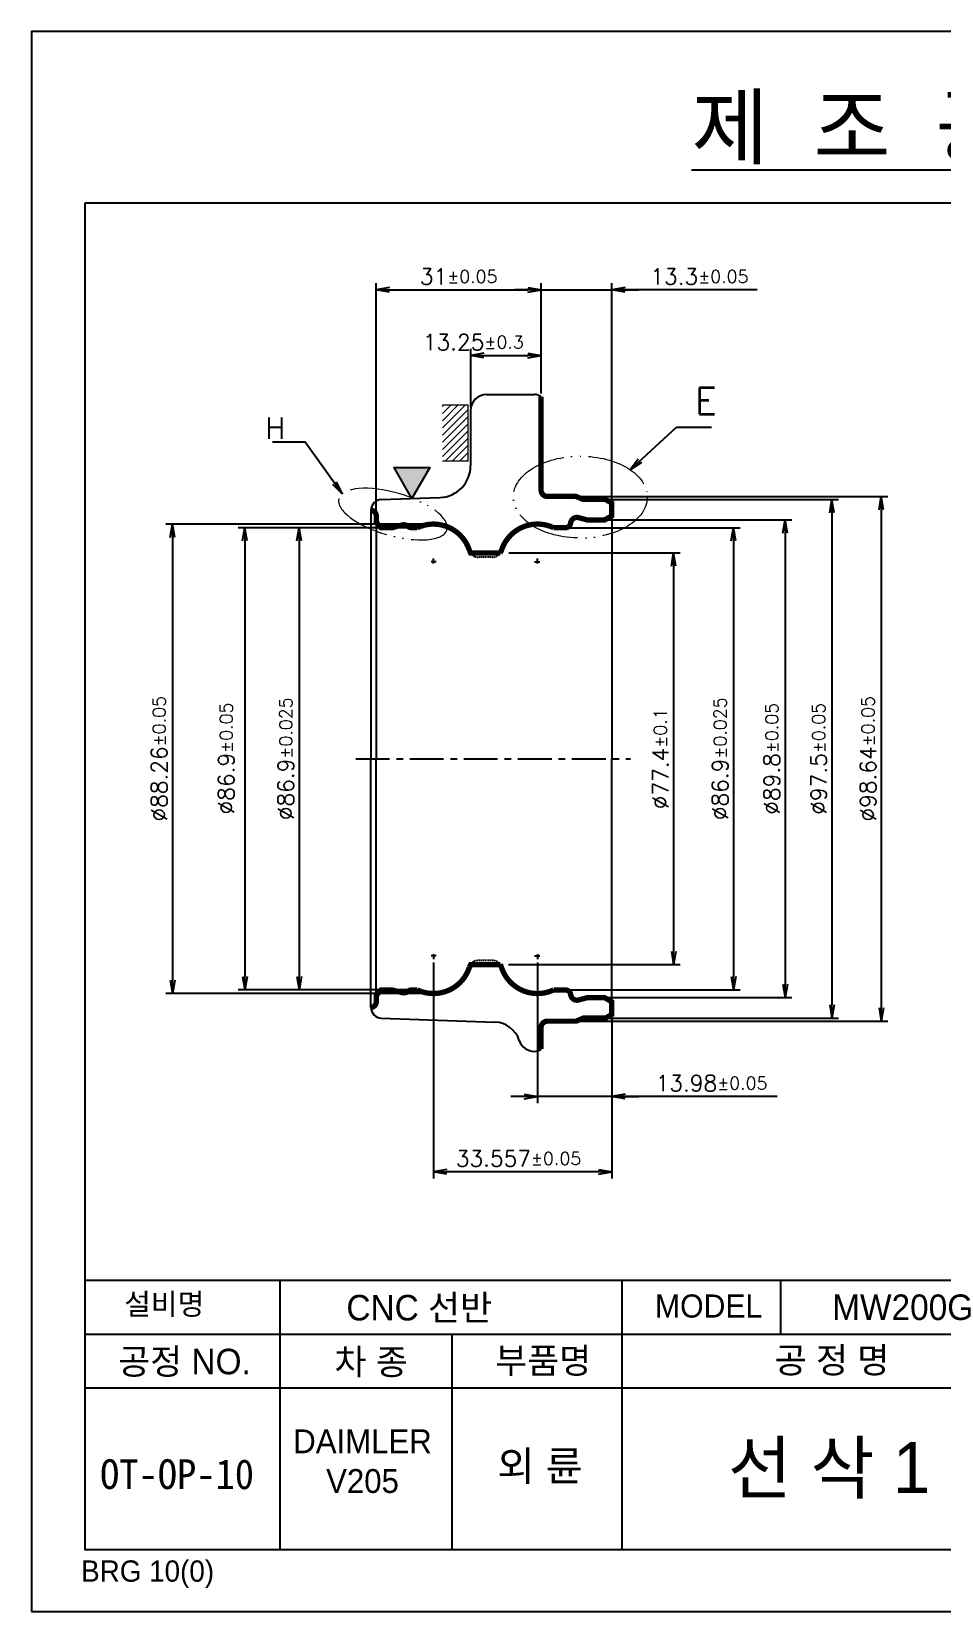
# Model space of a CAD drawing. Header units: millimetres. Extents: x 886 to 3826, y 980 to 1980.
# Drawn here: x 885.7 to 1056.8, y 1682.6 to 1979.6 of the extents above; entities that cross this region are included whole.
import ezdxf

# ---------------------------------------------------------------- set-up
doc = ezdxf.new("R2010")
doc.units = ezdxf.units.MM
for name, pattern in [('ACAD_ISO05W100', [33, 24, -3, 0, -3, 0, -3]), ('CENTER', [50.8, 31.75, -6.35, 6.35, -6.35]), ('HIDDEN', [0.375, 0.25, -0.125])]:
    doc.linetypes.add(name, pattern=pattern)
doc.layers.add('\\M+3B1E2\\M+3C1D8\\M+3B8E9', color=111, linetype='Continuous', lineweight=9)
doc.layers.add('DIM', color=1, linetype='Continuous', lineweight=13)
doc.styles.add('GHS', font='Gulim.ttf')
doc.styles.add('ROMANS', font='ROMANS.shx', dxfattribs={"height": 3})
doc.styles.get("Standard").update_dxf_attribs({"font": 'txt.shx', "bigfont": 'whgtxt.shx'})
doc.dimstyles.new('1\\M+3B9E8', dxfattribs={"dimtxt": 3, "dimasz": 2.5, "dimexe": 1.25, "dimexo": 0.625, "dimgap": 1, "dimtad": 1, "dimtoh": 1, "dimdec": 3, "dimdsep": 46, "dimtxsty": 'ROMANS', "dimblk": 'OPEN', "dimcen": 2.5, "dimadec": 0, "dimazin": 0, "dimtol": 1, "dimtp": 0.03, "dimtm": 0.03, "dimtfac": 0.8, "dimtdec": 3, "dimtmove": 1, "dimatfit": 0, "dimldrblk": 'OPEN', "dimfxl": 0, "dimtolj": 1, "dimarcsym": 0})
doc.dimstyles.new('2\\M+3B9E8', dxfattribs={"dimtxt": 3, "dimasz": 2.5, "dimexe": 1.25, "dimexo": 0.625, "dimgap": 1, "dimtad": 1, "dimtoh": 1, "dimlfac": 0.5, "dimdsep": 46, "dimtxsty": 'ROMANS', "dimblk": 'OPEN', "dimcen": 0, "dimadec": 0, "dimazin": 0, "dimtol": 1, "dimtp": 0.03, "dimtm": 0.03, "dimtfac": 0.8, "dimtmove": 0, "dimatfit": 3, "dimldrblk": 'OPEN', "dimfxl": 0, "dimarcsym": 0})

# ---------------------------------------------------------------- blocks, each defined once
blk = doc.blocks.new('_Open')
at = {"color": 0, "linetype": 'ByBlock', "lineweight": -2}
for p, q in [((-1, 0.17), (0, 0)), ((-1, -0.17), (0, 0)), ((0, 0), (-1, 0))]:
    blk.add_line(p, q, dxfattribs=at)
blk = doc.blocks.new('*D136')
at = {"layer": 'Defpoints', "color": 0, "transparency": 16777216}
for p in [(994.8, 1931.04), (981.5, 1910.94), (994.8, 1890.94)]:
    blk.add_point(p, dxfattribs=at)
at = {"layer": 'DIM', "color": 0, "lineweight": -2, "transparency": 16777216}
for p, q in [((979, 1931.04), (976.5, 1931.04)), ((981.5, 1911.56), (981.5, 1932.29)), ((981.5, 1931.04), (994.8, 1931.04)), ((981.5, 1931.04), (994.8, 1931.04)), ((994.8, 1891.57), (994.8, 1932.29)), ((1022.16, 1931.04), (994.8, 1931.04)), ((997.3, 1931.04), (999.8, 1931.04))]:
    blk.add_line(p, q, dxfattribs=at)
at = {"layer": 'DIM', "color": 0, "lineweight": -2, "transparency": 16777216, "xscale": 2.5, "yscale": 2.5, "zscale": 2.5}
blk.add_blockref('_Open', (981.5, 1931.04), dxfattribs=at)
at = {"layer": 'DIM', "color": 0, "lineweight": -2, "transparency": 16777216, "xscale": 2.5, "yscale": 2.5, "zscale": 2.5, "rotation": 180}
blk.add_blockref('_Open', (994.8, 1931.04), dxfattribs=at)
at = {"layer": 'DIM', "color": 0, "transparency": 16777216, "insert": (1011.28, 1933.54), "char_height": 3, "attachment_point": 5, "style": 'ROMANS'}
blk.add_mtext('\\A1;13.3{\\H2.400000;±0.05}', dxfattribs=at)
blk = doc.blocks.new('*D137')
at = {"layer": 'Defpoints', "color": 0, "transparency": 16777216}
for p in [(981.5, 1931.04), (981.5, 1910.94), (950.5, 1888.58)]:
    blk.add_point(p, dxfattribs=at)
at = {"layer": 'DIM', "color": 0, "lineweight": -2, "transparency": 16777216}
for p, q in [((950.5, 1889.21), (950.5, 1932.29)), ((953, 1931.04), (979, 1931.04)), ((981.5, 1911.56), (981.5, 1932.29))]:
    blk.add_line(p, q, dxfattribs=at)
at = {"layer": 'DIM', "color": 0, "lineweight": -2, "transparency": 16777216, "xscale": 2.5, "yscale": 2.5, "zscale": 2.5, "rotation": 180}
blk.add_blockref('_Open', (950.5, 1931.04), dxfattribs=at)
at = {"layer": 'DIM', "color": 0, "lineweight": -2, "transparency": 16777216, "xscale": 2.5, "yscale": 2.5, "zscale": 2.5}
blk.add_blockref('_Open', (981.5, 1931.04), dxfattribs=at)
at = {"layer": 'DIM', "color": 0, "transparency": 16777216, "insert": (966, 1933.54), "char_height": 3, "attachment_point": 5, "style": 'ROMANS'}
blk.add_mtext('\\A1;31{\\H2.400000;±0.05}', dxfattribs=at)
blk = doc.blocks.new('*D138')
at = {"color": 0, "lineweight": -2, "transparency": 16777216}
for p, q in [((968.25, 1909), (968.25, 1919.95)), ((970.75, 1918.7), (979, 1918.7)), ((981.5, 1911.56), (981.5, 1919.95))]:
    blk.add_line(p, q, dxfattribs=at)
at = {"layer": 'Defpoints', "color": 0, "transparency": 16777216}
for p in [(981.5, 1918.7), (981.5, 1910.94), (968.25, 1908.38)]:
    blk.add_point(p, dxfattribs=at)
at = {"color": 0, "lineweight": -2, "transparency": 16777216, "xscale": 2.5, "yscale": 2.5, "zscale": 2.5, "rotation": 180}
blk.add_blockref('_Open', (968.25, 1918.7), dxfattribs=at)
at = {"color": 0, "lineweight": -2, "transparency": 16777216, "xscale": 2.5, "yscale": 2.5, "zscale": 2.5}
blk.add_blockref('_Open', (981.5, 1918.7), dxfattribs=at)
at = {"color": 0, "transparency": 16777216, "insert": (968.75, 1921.2), "char_height": 3, "attachment_point": 5, "style": 'ROMANS'}
blk.add_mtext('\\A1;13.25{\\H2.400000;±0.3}', dxfattribs=at)
blk = doc.blocks.new('*D139')
at = {"layer": 'Defpoints', "color": 0, "transparency": 16777216}
for p in [(961.68, 1887), (912.17, 1798.75), (961.68, 1798.75)]:
    blk.add_point(p, dxfattribs=at)
at = {"layer": 'DIM', "color": 0, "lineweight": -2, "transparency": 16777216}
for p, q in [((961.05, 1887), (910.92, 1887)), ((912.17, 1884.5), (912.17, 1801.25)), ((961.05, 1798.75), (910.92, 1798.75))]:
    blk.add_line(p, q, dxfattribs=at)
at = {"layer": 'DIM', "color": 0, "lineweight": -2, "transparency": 16777216, "xscale": 2.5, "yscale": 2.5, "zscale": 2.5}
for p, rotation in [((912.17, 1887), 90), ((912.17, 1798.75), 270)]:
    blk.add_blockref('_Open', p, dxfattribs=dict(at, rotation=rotation))
at = {"layer": 'DIM', "color": 0, "transparency": 16777216, "insert": (909.67, 1842.88), "char_height": 3, "attachment_point": 5, "rotation": 90, "style": 'ROMANS'}
blk.add_mtext('\\A1;%%c88.26{\\H2.400000;±0.05}', dxfattribs=at)
blk = doc.blocks.new('*D140')
at = {"layer": 'Defpoints', "color": 0, "transparency": 16777216}
for p in [(957.14, 1886.33), (935.99, 1799.43), (957.14, 1799.43)]:
    blk.add_point(p, dxfattribs=at)
at = {"layer": 'DIM', "color": 0, "lineweight": -2, "transparency": 16777216}
for p, q in [((956.52, 1886.33), (934.74, 1886.33)), ((935.99, 1883.83), (935.99, 1801.93)), ((956.52, 1799.43), (934.74, 1799.43))]:
    blk.add_line(p, q, dxfattribs=at)
at = {"layer": 'DIM', "color": 0, "lineweight": -2, "transparency": 16777216, "xscale": 2.5, "yscale": 2.5, "zscale": 2.5}
for p, rotation in [((935.99, 1886.33), 90), ((935.99, 1799.43), 270)]:
    blk.add_blockref('_Open', p, dxfattribs=dict(at, rotation=rotation))
at = {"layer": 'DIM', "color": 0, "transparency": 16777216, "insert": (933.49, 1842.88), "char_height": 3, "attachment_point": 5, "rotation": 90, "style": 'ROMANS'}
blk.add_mtext('\\A1;%%c86.9{\\H2.400000;±0.025}', dxfattribs=at)
blk = doc.blocks.new('*D141')
at = {"layer": 'Defpoints', "color": 0, "transparency": 16777216}
for p in [(951.38, 1886.33), (925.78, 1799.43), (951.38, 1799.43)]:
    blk.add_point(p, dxfattribs=at)
at = {"layer": 'DIM', "color": 0, "lineweight": -2, "transparency": 16777216}
for p, q in [((950.76, 1886.33), (924.53, 1886.33)), ((925.78, 1883.83), (925.78, 1801.93)), ((950.76, 1799.43), (924.53, 1799.43))]:
    blk.add_line(p, q, dxfattribs=at)
at = {"layer": 'DIM', "color": 0, "lineweight": -2, "transparency": 16777216, "xscale": 2.5, "yscale": 2.5, "zscale": 2.5}
for p, rotation in [((925.78, 1886.33), 90), ((925.78, 1799.43), 270)]:
    blk.add_blockref('_Open', p, dxfattribs=dict(at, rotation=rotation))
at = {"layer": 'DIM', "color": 0, "transparency": 16777216, "insert": (922.28, 1842.94), "char_height": 3, "attachment_point": 5, "rotation": 90, "style": 'ROMANS'}
blk.add_mtext('\\A1;%%c86.9{\\H2.400000;±0.05}', dxfattribs=at)
blk = doc.blocks.new('*D142')
at = {"layer": 'Defpoints', "color": 0, "transparency": 16777216}
for p in [(988.09, 1892.2), (988.09, 1793.56), (1045.49, 1793.56)]:
    blk.add_point(p, dxfattribs=at)
at = {"layer": 'DIM', "color": 0, "lineweight": -2, "transparency": 16777216}
for p, q in [((988.71, 1892.2), (1046.74, 1892.2)), ((1045.49, 1889.7), (1045.49, 1796.06)), ((988.71, 1793.56), (1046.74, 1793.56))]:
    blk.add_line(p, q, dxfattribs=at)
at = {"layer": 'DIM', "color": 0, "lineweight": -2, "transparency": 16777216, "xscale": 2.5, "yscale": 2.5, "zscale": 2.5}
for p, rotation in [((1045.49, 1892.2), 90), ((1045.49, 1793.56), 270)]:
    blk.add_blockref('_Open', p, dxfattribs=dict(at, rotation=rotation))
at = {"layer": 'DIM', "color": 0, "transparency": 16777216, "insert": (1042.99, 1842.88), "char_height": 3, "attachment_point": 5, "rotation": 90, "style": 'ROMANS'}
blk.add_mtext('\\A1;%%c98.64{\\H2.400000;±0.05}', dxfattribs=at)
blk = doc.blocks.new('*D143')
at = {"layer": 'Defpoints', "color": 0, "transparency": 16777216}
for p in [(993.61, 1891.63), (993.61, 1794.13), (1036.2, 1794.13)]:
    blk.add_point(p, dxfattribs=at)
at = {"layer": 'DIM', "color": 0, "lineweight": -2, "transparency": 16777216}
for p, q in [((994.24, 1891.63), (1037.45, 1891.63)), ((1036.2, 1889.13), (1036.2, 1796.63)), ((994.24, 1794.13), (1037.45, 1794.13))]:
    blk.add_line(p, q, dxfattribs=at)
at = {"layer": 'DIM', "color": 0, "lineweight": -2, "transparency": 16777216, "xscale": 2.5, "yscale": 2.5, "zscale": 2.5}
for p, rotation in [((1036.2, 1891.63), 90), ((1036.2, 1794.13), 270)]:
    blk.add_blockref('_Open', p, dxfattribs=dict(at, rotation=rotation))
at = {"layer": 'DIM', "color": 0, "transparency": 16777216, "insert": (1033.7, 1842.88), "char_height": 3, "attachment_point": 5, "rotation": 90, "style": 'ROMANS'}
blk.add_mtext('\\A1;%%c97.5{\\H2.400000;±0.05}', dxfattribs=at)
blk = doc.blocks.new('*D144')
at = {"layer": 'Defpoints', "color": 0, "transparency": 16777216}
for p in [(993.44, 1887.78), (993.44, 1797.98), (1027.39, 1797.98)]:
    blk.add_point(p, dxfattribs=at)
at = {"layer": 'DIM', "color": 0, "lineweight": -2, "transparency": 16777216}
for p, q in [((994.06, 1887.78), (1028.64, 1887.78)), ((1027.39, 1885.28), (1027.39, 1800.48)), ((994.06, 1797.98), (1028.64, 1797.98))]:
    blk.add_line(p, q, dxfattribs=at)
at = {"layer": 'DIM', "color": 0, "lineweight": -2, "transparency": 16777216, "xscale": 2.5, "yscale": 2.5, "zscale": 2.5}
for p, rotation in [((1027.39, 1887.78), 90), ((1027.39, 1797.98), 270)]:
    blk.add_blockref('_Open', p, dxfattribs=dict(at, rotation=rotation))
at = {"layer": 'DIM', "color": 0, "transparency": 16777216, "insert": (1024.89, 1842.88), "char_height": 3, "attachment_point": 5, "rotation": 90, "style": 'ROMANS'}
blk.add_mtext('\\A1;%%c89.8{\\H2.400000;±0.05}', dxfattribs=at)
blk = doc.blocks.new('*D145')
at = {"layer": 'Defpoints', "color": 0, "transparency": 16777216}
for p in [(974.83, 1881.58), (974.76, 1804.18), (1006.43, 1804.18)]:
    blk.add_point(p, dxfattribs=at)
at = {"layer": 'DIM', "color": 0, "lineweight": -2, "transparency": 16777216}
for p, q in [((975.45, 1881.58), (1007.68, 1881.58)), ((1006.43, 1879.08), (1006.43, 1806.68)), ((975.39, 1804.18), (1007.68, 1804.18))]:
    blk.add_line(p, q, dxfattribs=at)
at = {"layer": 'DIM', "color": 0, "lineweight": -2, "transparency": 16777216, "xscale": 2.5, "yscale": 2.5, "zscale": 2.5}
for p, rotation in [((1006.43, 1881.58), 90), ((1006.43, 1804.18), 270)]:
    blk.add_blockref('_Open', p, dxfattribs=dict(at, rotation=rotation))
at = {"layer": 'DIM', "color": 0, "transparency": 16777216, "insert": (1003.93, 1842.88), "char_height": 3, "attachment_point": 5, "rotation": 90, "style": 'ROMANS'}
blk.add_mtext('\\A1;%%c77.4{\\H2.400000;±0.1}', dxfattribs=at)
blk = doc.blocks.new('*D146')
at = {"layer": 'Defpoints', "color": 0, "transparency": 16777216}
for p in [(986.06, 1886.33), (986.06, 1799.43), (1017.67, 1799.43)]:
    blk.add_point(p, dxfattribs=at)
at = {"layer": 'DIM', "color": 0, "lineweight": -2, "transparency": 16777216}
for p, q in [((986.69, 1886.33), (1018.92, 1886.33)), ((1017.67, 1883.83), (1017.67, 1801.93)), ((986.69, 1799.43), (1018.92, 1799.43))]:
    blk.add_line(p, q, dxfattribs=at)
at = {"layer": 'DIM', "color": 0, "lineweight": -2, "transparency": 16777216, "xscale": 2.5, "yscale": 2.5, "zscale": 2.5}
for p, rotation in [((1017.67, 1886.33), 90), ((1017.67, 1799.43), 270)]:
    blk.add_blockref('_Open', p, dxfattribs=dict(at, rotation=rotation))
at = {"layer": 'DIM', "color": 0, "transparency": 16777216, "insert": (1015.17, 1842.88), "char_height": 3, "attachment_point": 5, "rotation": 90, "style": 'ROMANS'}
blk.add_mtext('\\A1;%%c86.9{\\H2.400000;±0.025}', dxfattribs=at)
blk = doc.blocks.new('*D167')
at = {"layer": 'Defpoints', "color": 0, "transparency": 16777216}
for p in [(980.82, 1805.18), (994.8, 1794.81), (980.82, 1779.39)]:
    blk.add_point(p, dxfattribs=at)
at = {"layer": 'DIM', "color": 0, "lineweight": -2, "transparency": 16777216}
for p, q in [((980.82, 1804.56), (980.82, 1778.14)), ((994.8, 1794.18), (994.8, 1778.14)), ((978.32, 1779.39), (975.82, 1779.39)), ((994.8, 1779.39), (980.82, 1779.39)), ((994.8, 1779.39), (980.82, 1779.39)), ((1025.88, 1779.39), (994.8, 1779.39)), ((997.3, 1779.39), (999.8, 1779.39))]:
    blk.add_line(p, q, dxfattribs=at)
at = {"layer": 'DIM', "color": 0, "lineweight": -2, "transparency": 16777216, "xscale": 2.5, "yscale": 2.5, "zscale": 2.5}
blk.add_blockref('_Open', (980.82, 1779.39), dxfattribs=at)
at = {"layer": 'DIM', "color": 0, "lineweight": -2, "transparency": 16777216, "xscale": 2.5, "yscale": 2.5, "zscale": 2.5, "rotation": 180}
blk.add_blockref('_Open', (994.8, 1779.39), dxfattribs=at)
at = {"layer": 'DIM', "color": 0, "transparency": 16777216, "insert": (1013.56, 1781.89), "char_height": 3, "attachment_point": 5, "style": 'ROMANS'}
blk.add_mtext('\\A1;13.98{\\H2.400000;±0.05}', dxfattribs=at)
blk = doc.blocks.new('*D168')
at = {"layer": 'Defpoints', "color": 0, "transparency": 16777216}
for p in [(961.24, 1805.18), (994.8, 1794.81), (961.24, 1765.24)]:
    blk.add_point(p, dxfattribs=at)
at = {"layer": 'DIM', "color": 0, "lineweight": -2, "transparency": 16777216}
for p, q in [((961.24, 1804.56), (961.24, 1763.99)), ((994.8, 1794.18), (994.8, 1763.99)), ((992.3, 1765.24), (963.74, 1765.24))]:
    blk.add_line(p, q, dxfattribs=at)
at = {"layer": 'DIM', "color": 0, "lineweight": -2, "transparency": 16777216, "xscale": 2.5, "yscale": 2.5, "zscale": 2.5, "rotation": 180}
blk.add_blockref('_Open', (961.24, 1765.24), dxfattribs=at)
at = {"layer": 'DIM', "color": 0, "lineweight": -2, "transparency": 16777216, "xscale": 2.5, "yscale": 2.5, "zscale": 2.5}
blk.add_blockref('_Open', (994.8, 1765.24), dxfattribs=at)
at = {"layer": 'DIM', "color": 0, "transparency": 16777216, "insert": (977.25, 1767.74), "char_height": 3, "attachment_point": 5, "style": 'ROMANS'}
blk.add_mtext('\\A1;33.557{\\H2.400000;±0.05}', dxfattribs=at)
blk = doc.blocks.new('A$C40E07877')
for p, q in [((24.59, 123.5), (33.59, 123.5)), ((34.84, 123.06), (34.84, 105.52)), ((21.59, 120.5), (21.59, 110.12)), ((4.77, 103.74), (15.8, 104.13)), ((36.04, 104.32), (41.43, 104.32)), ((2.84, 101.74), (2.84, 55)), ((42.79, 103.75), (46.96, 103.75)), ((46.96, 103.75), (48.14, 103.07)), ((48.14, 103.07), (48.14, 55)), ((3.84, 100.71), (3.84, 55)), ((3.84, 99.51), (4.73, 98.45)), ((4.73, 98.45), (6.82, 98.45)), ((41.9, 100.34), (43.54, 99.9)), ((43.54, 99.9), (46.78, 99.9)), ((48.14, 100.68), (46.78, 99.9)), ((2.84, 8.26), (2.84, 55)), ((3.84, 9.29), (3.84, 55)), ((48.14, 6.93), (48.14, 55)), ((3.84, 10.49), (4.73, 11.55)), ((4.73, 11.55), (6.82, 11.55)), ((41.9, 9.66), (43.54, 10.1)), ((43.54, 10.1), (46.78, 10.1)), ((48.14, 9.32), (46.78, 10.1)), ((4.77, 6.26), (26.16, 5.51)), ((42.79, 6.25), (46.96, 6.25)), ((46.96, 6.25), (48.14, 6.93)), ((34.84, 0.44), (34.84, 4.48)), ((36.04, 5.68), (41.43, 5.68)), ((36.04, 5.68), (41.43, 5.68))]:
    blk.add_line(p, q)
at = {"color": 0, "linetype": 'ByBlock'}
for p, q in [((2.85, 101.97), (3.24, 101.75)), ((8.72, 98.96), (6.82, 98.45)), ((8.72, 98.96), (7.75, 98.7)), ((21.59, 93.7), (27.15, 93.7)), ((21.59, 16.3), (27.15, 16.3)), ((8.72, 11.04), (6.82, 11.55)), ((8.72, 11.04), (7.75, 11.3)), ((2.85, 8.03), (3.24, 8.25)), ((33.59, 0), (33.59, 0))]:
    blk.add_line(p, q, dxfattribs=at)
at = {"color": 2, "linetype": 'ByBlock', "ltscale": 0.2}
for p, q in [((10.48, 98.45), (11.55, 98.45)), ((37.19, 98.45), (39.4, 98.45)), ((10.48, 11.55), (11.55, 11.55)), ((37.19, 11.55), (39.4, 11.55))]:
    blk.add_line(p, q, dxfattribs=at)
at = {"color": 1}
for p, q in [((14.58, 91.72), (14.58, 92.69)), ((34.16, 91.72), (34.16, 92.69)), ((15.13, 92.01), (14.16, 92.01)), ((33.61, 92.01), (34.58, 92.01)), ((15.13, 17.99), (14.16, 17.99)), ((14.58, 18.28), (14.58, 17.31)), ((33.61, 17.99), (34.58, 17.99)), ((34.16, 18.28), (34.16, 17.31))]:
    blk.add_line(p, q, dxfattribs=at)
at = {"color": 6, "linetype": 'HIDDEN'}
for p, q in [((25.54, 92.9), (23.2, 92.9)), ((25.54, 17.1), (23.2, 17.1))]:
    blk.add_line(p, q, dxfattribs=at)
at = {"color": 1, "linetype": 'CENTER', "ltscale": 0.2}
blk.add_line((0, 55), (51.64, 55), dxfattribs=at)
for centre, radius, start, end in [((24.59, 120.5), 3, 90, 180), ((33.59, 121.5), 2, 51.3178, 90), ((15.59, 110.12), 6, 272, 0), ((36.04, 105.52), 1.2, 180, 270), ((4.84, 101.74), 2, 92, 180), ((41.59, 99.18), 1.2, 75, 172.9986), ((41.59, 10.82), 1.2, 187.0014, 285), ((4.84, 8.26), 2, 180, 268), ((36.04, 4.48), 1.2, 90, 180), ((36.04, 4.48), 1.2, 90, 180)]:
    blk.add_arc(centre, radius, start, end)
at = {"color": 0, "linetype": 'ByBlock'}
for centre, radius, start, end in [((42.79, 105.65), 1.9, 224.427, 270), ((2.64, 100.71), 1.2, 0, 60), ((9.03, 97.8), 1.2, 48.5904, 105), ((10.48, 99.45), 1, 228.5904, 270), ((14.58, 92.01), 7.12, 17.5721, 115.1975), ((34.16, 92.01), 7.12, 64.8025, 162.4279), ((23.09, 94.7), 1.8, 197.5721, 213.7681), ((25.65, 94.7), 1.8, 326.2319, 342.4279), ((14.58, 17.99), 7.12, 244.8025, 342.4279), ((23.09, 15.3), 1.8, 146.2319, 162.4279), ((25.65, 15.3), 1.8, 17.5721, 33.7681), ((34.16, 17.99), 7.12, 197.5721, 295.1975), ((2.64, 9.29), 1.2, 300, 0), ((9.03, 12.2), 1.2, 255, 311.4096), ((10.48, 10.55), 1, 90, 131.4096), ((42.79, 4.35), 1.9, 90, 135.573), ((25.98, 0.51), 5, 18.1026, 88), ((33.59, 3), 3, 198.1026, 270), ((33.59, 2), 2, 270, 308.6822)]:
    blk.add_arc(centre, radius, start, end, dxfattribs=at)
at = {"color": 2, "linetype": 'ByBlock'}
for centre, start, end in [((39.4, 99.45), 270, 352.9986), ((39.4, 10.55), 7.0014, 90)]:
    blk.add_arc(centre, 1, start, end, dxfattribs=at)
at = {"color": 6, "linetype": 'HIDDEN'}
for centre, start, end in [((23.09, 94.7), 213.7681, 270), ((25.65, 94.7), 270, 326.2319), ((23.09, 15.3), 90, 146.2319), ((25.65, 15.3), 33.7681, 90)]:
    blk.add_arc(centre, 1.8, start, end, dxfattribs=at)

msp = doc.modelspace()

# ---------------------------------------------------------------- hatches: boundary and pattern name
msp.add_hatch(color=256).paths.add_polyline_path([(957.19, 1891.8189), (953.8375, 1897.6257), (960.5426, 1897.6257)])
at = {"layer": '\\M+3B1E2\\M+3C1D8\\M+3B8E9'}
h = msp.add_hatch(dxfattribs=at)
h.set_pattern_fill('ANSI31', color=256, scale=0.3, style=0)
h.set_pattern_definition([(45, (543.1182, 1446.1899), (-0.6735192, 0.6735192), [])])
h.paths.add_polyline_path([(967.7759, 1909.4086), (962.9486, 1909.4086), (962.9486, 1898.8459), (967.7759, 1898.8459)])

# ---------------------------------------------------------------- linework, layer by layer
for p, q in [((1296.2424, 1947.3114), (895.6687, 1947.3114)), ((895.6687, 1744.8554), (1296.2424, 1744.8554)), ((932.3377, 1744.8554), (932.3377, 1694.2413)), ((996.6726, 1744.8554), (996.6726, 1694.2413)), ((1026.5536, 1744.8554), (1026.5536, 1734.7326)), ((895.6687, 1734.7326), (1079.3253, 1734.7326)), ((964.6985, 1734.7326), (964.6985, 1694.2413)), ((895.6687, 1724.6098), (1296.2424, 1724.6098))]:
    msp.add_line(p, q)
msp.add_lwpolyline([(895.6687, 1947.3114), (895.6687, 1694.2413), (1296.2424, 1694.2413), (1296.2424, 1947.3114)])
at = {"color": 5, "linetype": 'ByBlock', "const_width": 1}
for points in [[(981.4952, 1910.937), (981.4952, 1893.3958, 0.41421356), (982.6952, 1892.1958), (988.0884, 1892.1958), (989.4452, 1891.6258), (993.6122, 1891.6258), (994.7952, 1890.9428), (994.7952, 1888.5588), (993.439, 1887.7758), (990.2015, 1887.7758), (988.5558, 1888.2167, 0.45571908), (987.0542, 1887.2039, -0.37885932), (986.0616, 1886.3258), (983.8465, 1886.3258, 0.4545446), (974.0275, 1882.0328, -0.07078636), (973.8078, 1881.5758), (968.2457, 1881.5758), (968.026, 1882.0328, 0.45375381), (958.207, 1886.3258), (957.1416, 1886.3258, -0.18267581), (956.4801, 1886.5758, 0.25122727), (955.3758, 1886.8349), (953.4758, 1886.3258), (951.3838, 1886.3258), (950.4952, 1887.3848), (950.4952, 1888.583, 0.37736249), (949.4952, 1889.6188, 1.08483328)], [(981.4952, 1788.3145), (981.4952, 1792.3558, -0.41421356), (982.6952, 1793.5558), (988.0884, 1793.5558), (989.4452, 1794.1258), (993.6122, 1794.1258), (994.7952, 1794.8088), (994.7952, 1797.1928), (993.439, 1797.9758), (990.2015, 1797.9758), (988.5558, 1797.5348, -0.45571908), (987.0542, 1798.5477, 0.37885932), (986.0616, 1799.4258), (983.8465, 1799.4258, -0.4545446), (974.0275, 1803.7187, 0.07078636), (973.8078, 1804.1758), (968.2457, 1804.1758), (968.026, 1803.7187, -0.45375381), (958.207, 1799.4258), (957.1416, 1799.4258, 0.18267581), (956.4801, 1799.1758, -0.25122727), (955.3758, 1798.9167), (953.4758, 1799.4258), (951.3838, 1799.4258), (950.4952, 1798.3668), (950.4952, 1797.1686, -0.37736249), (949.4952, 1796.1327, -1.08483328)]]:
    msp.add_lwpolyline(points, format="xyb", dxfattribs=at)
msp.add_lwpolyline([(957.19, 1891.8189), (953.8375, 1897.6257), (960.5426, 1897.6257)], close=True)
at = {"layer": '\\M+3B1E2\\M+3C1D8\\M+3B8E9'}
for p, q in [((962.9486, 1909.4086), (967.7759, 1909.4086)), ((967.7759, 1898.8459), (967.7759, 1909.4086)), ((967.7759, 1898.8459), (962.9486, 1898.8459))]:
    msp.add_line(p, q, dxfattribs=at)
at = {"layer": 'Defpoints'}
msp.add_lwpolyline([(885.6642, 1682.5917), (1305.6642, 1682.5917), (1305.6642, 1979.5917), (885.6642, 1979.5917)], close=True, dxfattribs=at)
at = {"layer": 'DIM', "linetype": 'ACAD_ISO05W100', "ltscale": 0.5}
msp.add_ellipse((988.8734, 1892.0774), major_axis=(12.6046, 0), ratio=0.61032208, dxfattribs=at)
at = {"layer": 'DIM', "linetype": 'ACAD_ISO05W100', "ltscale": 0.5, "extrusion": (0, 0, -1)}
msp.add_ellipse((953.6318, 1888.8785), major_axis=(-10.1639, 2.9304), ratio=0.38111142, dxfattribs=at)

# ---------------------------------------------------------------- block references
at = {"color": 0, "linetype": 'ByBlock'}
msp.add_blockref('A$C40E07877', (946.6569, 1787.8758), dxfattribs=at)

# ---------------------------------------------------------------- texts
at = {"style": 'GHS'}
for s, insert, char_height, width, attachment_point in [('{\\L제  조  공  정  도  (A)}', (1009.8015, 1967.4566), 11.568915, 251.89224, 1), ('설비명', (903.0786, 1742.3588), 4, 21.60072, 1), ('CNC 선반', (944.8821, 1742.089), 4.8, 67.98256, 1), ('MODEL', (1002.915, 1742.1742), 4.33834, 17.841653, 1), ('공정 NO.', (901.9383, 1731.9725), 4.8, 30.43032, 1), ('차 종', (942.6375, 1731.9146), 4.8, 15.40648, 1), ('부품명', (972.852, 1732.1531), 4.8, 18.5448, 1), ('공 정 명', (1025.433, 1732.2206), 4.8, 58.30136, 1), ('DAIMLER\\PV205', (947.9075, 1710.8053), 4.48, 35.920512, 5), ('선 삭 1', (1016.6165, 1714.4202), 9.6, 58.30136, 1), ('{\\fGulimChe|b0|i0|c129|p49;OT-OP-10}', (913.0247, 1708.3482), 5.6, 23.7862, 5), ('BRG 10(0)', (894.9838, 1692.1757), 4, 35.601134, 1)]:
    msp.add_mtext(s, dxfattribs=dict(at, insert=insert, char_height=char_height, width=width, attachment_point=attachment_point))
at = {"insert": (1036.2538, 1742.1742), "char_height": 4.8, "width": 46.492, "attachment_point": 1}
msp.add_mtext('{\\fGulim|b0|i0|c129|p50;MW200G}', dxfattribs=at)
at = {"lineweight": 9, "insert": (973.2619, 1712.7253), "char_height": 5.6, "width": 46.099433, "attachment_point": 1, "style": 'GHS'}
msp.add_mtext('외 륜', dxfattribs=at)
at = {"layer": 'DIM', "color": 1, "insert": (1010.4565, 1912.6979), "char_height": 5, "attachment_point": 1, "style": 'ROMANS'}
msp.add_mtext('E', dxfattribs=at)
at = {"layer": 'DIM', "color": 1, "extrusion": (0, 0, -1), "insert": (933.3689, 1905.045), "char_height": 4, "attachment_point": 4, "text_direction": (-1, 0, 0), "style": 'ROMANS'}
msp.add_mtext('H', dxfattribs=at)

# ---------------------------------------------------------------- dimensions: what is measured, and where the dimension line sits
at = {"color": 1}
dim = msp.add_linear_dim(base=(981.4952, 1918.7026), p1=(968.2452, 1908.3758), p2=(981.4952, 1910.937), dimstyle='1\\M+3B9E8', override={"dimtp": 0.3, "dimtm": 0.3}, dxfattribs=at)
dim.commit()
dim.dimension.update_dxf_attribs({"geometry": '*D138', "text_midpoint": (968.7452, 1918.7026), "dimtype": 160})
at = {"layer": 'DIM', "color": 1}
for base, p1, p2, override, picture, middle in [((981.4952, 1931.0382), (950.4952, 1888.583), (981.4952, 1910.937), {"dimtp": 0.05, "dimtm": 0.05}, '*D137', (965.9952, 1931.0382)), ((994.7952, 1931.0382), (981.4952, 1910.937), (994.7952, 1890.9428), {"dimtp": 0.05, "dimtm": 0.05}, '*D136', (1011.2758, 1931.4257)), ((961.2382, 1765.2437), (994.7952, 1794.8088), (961.2382, 1805.1842), {"dimgap": 1, "dimtol": 1, "dimlim": 0, "dimtp": 0.05, "dimtm": 0.05}, '*D168', (977.2457, 1765.2437)), ((980.8152, 1779.3875), (994.7952, 1794.8088), (980.8152, 1805.1842), {"dimgap": 1, "dimtol": 1, "dimlim": 0, "dimtp": 0.05, "dimtm": 0.05}, '*D167', (1013.5615, 1779.7804))]:
    dim = msp.add_linear_dim(base=base, p1=p1, p2=p2, dimstyle='1\\M+3B9E8', override=override, dxfattribs=at)
    dim.commit()
    dim.dimension.update_dxf_attribs({"geometry": picture, "text_midpoint": middle, "dimtype": 160})
for base, p1, p2, override, picture, middle in [((1045.491, 1793.5558), (988.0884, 1892.1958), (988.0884, 1793.5558), {"dimgap": 1, "dimpost": '%%c<>', "dimtol": 1, "dimlim": 0, "dimtp": 0.05, "dimtm": 0.05}, '*D142', (1045.491, 1842.8758)), ((1036.2023, 1794.1258), (993.6122, 1891.6258), (993.6122, 1794.1258), {"dimgap": 1, "dimpost": '%%c<>', "dimtol": 1, "dimlim": 0, "dimtp": 0.05, "dimtm": 0.05}, '*D143', (1036.2023, 1842.8758)), ((912.1679611817, 1798.7482745267), (961.6792347481, 1887.0032745267), (961.6792347481, 1798.7482745267), {"dimgap": 1, "dimdec": 2, "dimpost": '%%c<>', "dimtol": 1, "dimlim": 0, "dimtp": 0.05, "dimtm": 0.05}, '*D139', (912.1679611817, 1842.8757745267)), ((925.7801, 1799.4258), (951.3838, 1886.3258), (951.3838, 1799.4258), {"dimgap": 1, "dimdec": 2, "dimpost": '%%c<>', "dimtol": 1, "dimlim": 0, "dimtp": 0.05, "dimtm": 0.05}, '*D141', (924.7754, 1842.9438)), ((935.9921, 1799.4258), (957.1416, 1886.3258), (957.1416, 1799.4258), {"dimgap": 1, "dimdec": 2, "dimpost": '%%c<>', "dimtol": 1, "dimlim": 0, "dimtp": 0.025, "dimtm": 0.025}, '*D140', (935.9921, 1842.8758)), ((1017.6737, 1799.4258), (986.0616, 1886.3258), (986.0616, 1799.4258), {"dimgap": 1, "dimdec": 2, "dimpost": '%%c<>', "dimtol": 1, "dimlim": 0, "dimtp": 0.025, "dimtm": 0.025}, '*D146', (1017.6737, 1842.8758)), ((1027.3927, 1797.9758), (993.439, 1887.7758), (993.439, 1797.9758), {"dimgap": 1, "dimdec": 2, "dimpost": '%%c<>', "dimtol": 1, "dimlim": 0, "dimtp": 0.05, "dimtm": 0.05}, '*D144', (1027.3927, 1842.8758)), ((1006.4257, 1804.1758), (974.8258, 1881.5758), (974.7633, 1804.1758), {"dimgap": 1, "dimdec": 2, "dimpost": '%%c<>', "dimtol": 1, "dimlim": 0, "dimtp": 0.1, "dimtm": 0.1}, '*D145', (1006.4257, 1842.8758))]:
    dim = msp.add_linear_dim(base=base, p1=p1, p2=p2, angle=90, dimstyle='1\\M+3B9E8', override=override, dxfattribs=at)
    dim.commit()
    dim.dimension.update_dxf_attribs({"geometry": picture, "text_midpoint": middle, "dimtype": 160})

# ---------------------------------------------------------------- leaders
at = {"layer": 'DIM', "color": 1, "annotation_type": 0, "has_hookline": 1, "hookline_direction": 0, "text_width": 3.0952}
msp.add_leader([(998.2191, 1897.2309), (1006.9565, 1905.1979), (1009.4565, 1905.1979)], dimstyle='1\\M+3B9E8', override={"dimgap": 1, "dimtad": 3}, dxfattribs=at)
at = {"layer": 'DIM', "color": 1, "annotation_type": 0, "has_hookline": 1, "hookline_direction": 0, "text_width": 2.6667, "horizontal_direction": (-1, 0, 0)}
msp.add_leader([(944.0853, 1892.6995), (937.1129, 1902.42), (934.6129, 1902.42)], dimstyle='2\\M+3B9E8', override={"dimgap": 1, "dimtad": 3}, dxfattribs=at)

doc.saveas('drawing.dxf')
